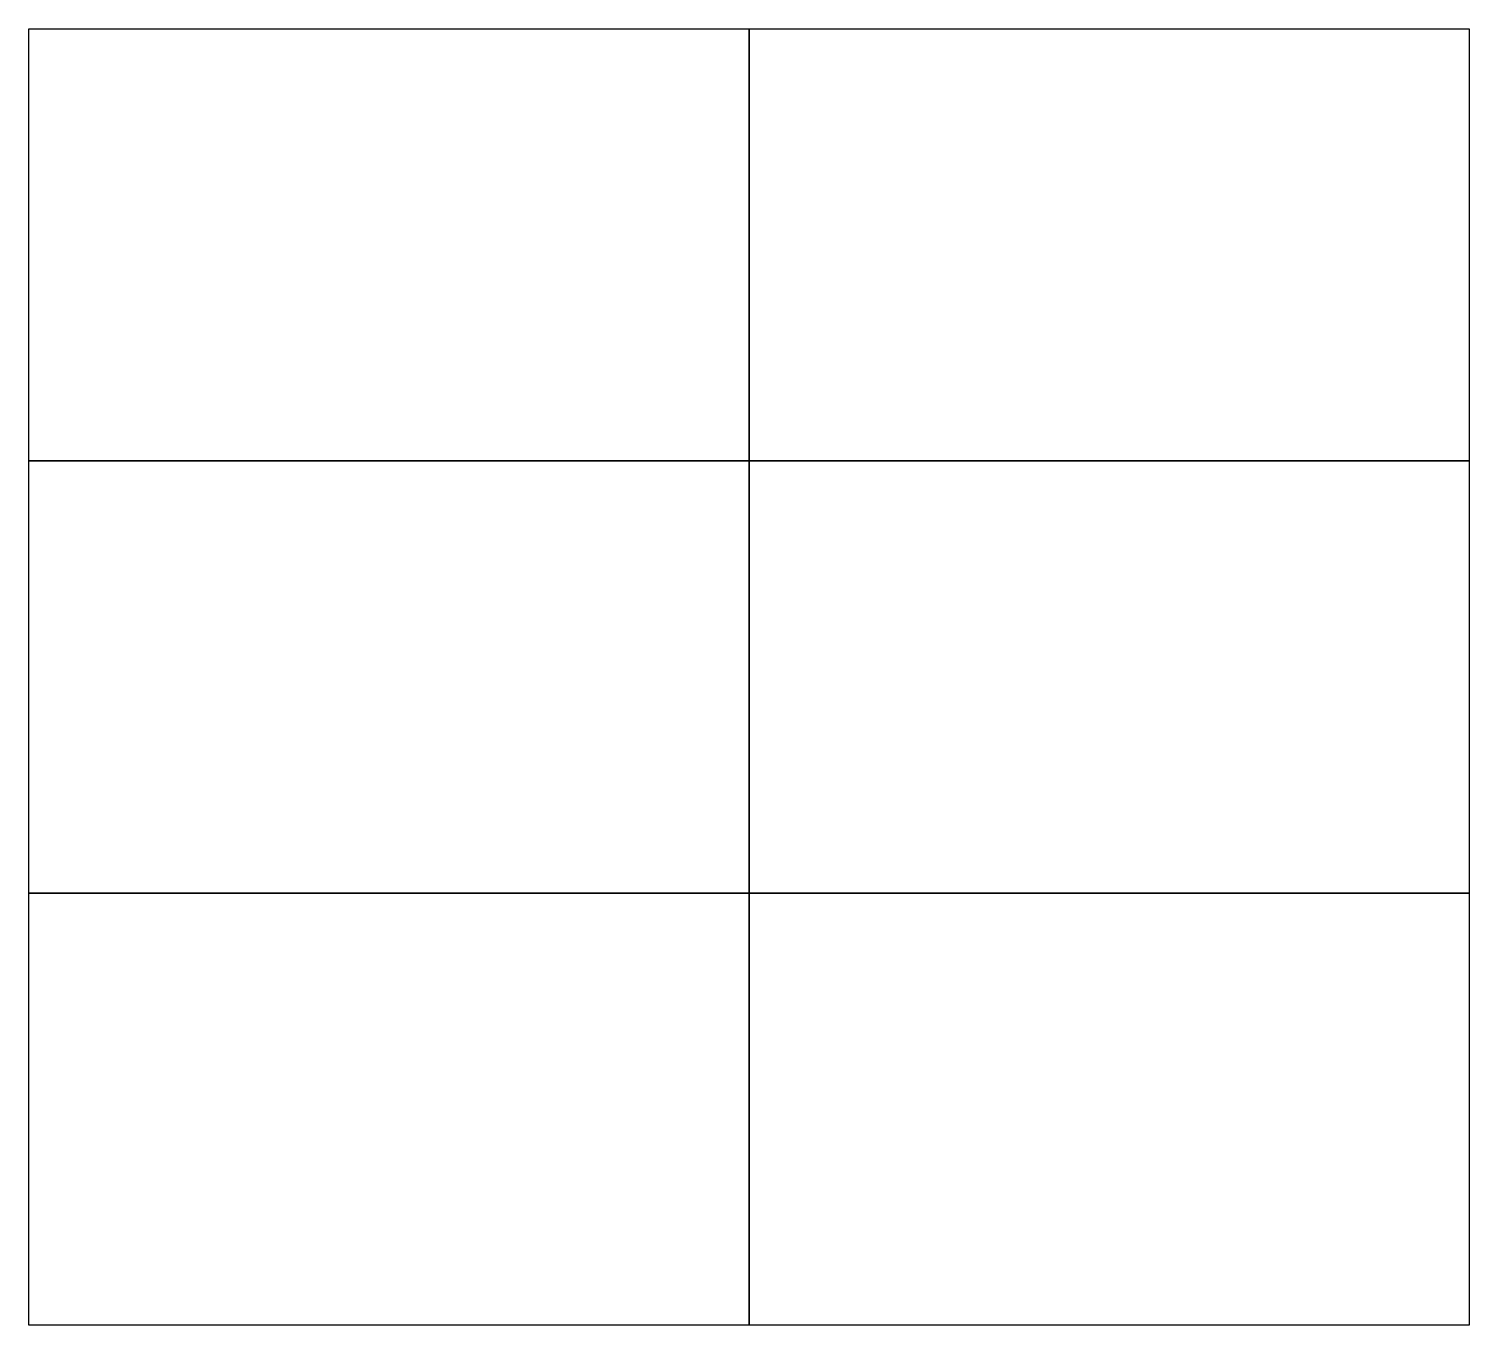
# Model space of a CAD drawing. Extents: x 0 to 10, y 0 to 9.
import ezdxf

# ---------------------------------------------------------------- set-up
doc = ezdxf.new("R2010")
doc.units = 0
doc.layers.add('VIPRS_G13', color=7, linetype='Continuous')

msp = doc.modelspace()

# ---------------------------------------------------------------- meshes
at = {"layer": 'VIPRS_G13'}
mesh = msp.add_polymesh((3, 4), dxfattribs=at)
for k, corner in enumerate([(0, 0), (0, 3, 1.5), (0, 6), (0, 9, 1.5), (5, 0, 1.5), (5, 3), (5, 6, 1.5), (5, 9), (10, 0), (10, 3, 1.5), (10, 6), (10, 9, 1.5)]):
    mesh.set_mesh_vertex(divmod(k, 4), corner)

doc.saveas('drawing.dxf')
